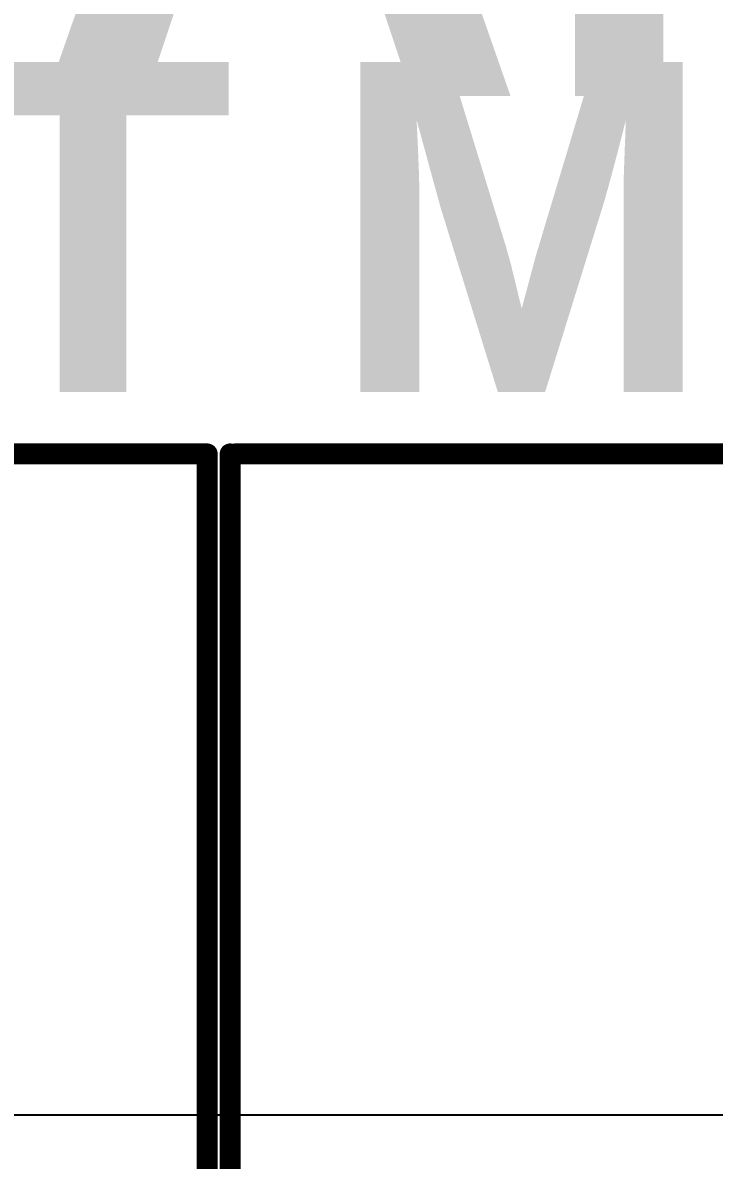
# Model space of a CAD drawing. Header units: inches. Extents: x -11 to 5379, y 0 to 5429.
# Drawn here: x 53.26 to 57.45, y 7.74 to 14.63 of the extents above; entities that cross this region are included whole.
import ezdxf

# ---------------------------------------------------------------- set-up
doc = ezdxf.new("R2010")
doc.units = ezdxf.units.IN
doc.layers.add('GND', color=16, linetype='Continuous')
doc.layers.add('Top Overlay', color=2, linetype='Continuous')
doc.styles.add('Arial_Bold', font='', dxfattribs={"height": 0.2})
doc.styles.get('Arial_Bold').set_extended_font_data('Arial', bold=True)

# ---------------------------------------------------------------- blocks, each defined once
blk = doc.blocks.new('X10ADIWK1DY1006_123')
at = {"layer": 'Top Overlay'}
for points in [[(4.0761, 3.6399, 0.127, 0.127, 0), (7.525, 3.6399, 0.127, 0.127, 0)], [(7.525, -8.38, 0.127, 0.127, 0), (7.525, 3.6399, 0.127, 0.127, 0)]]:
    blk.add_lwpolyline(points, format="xyseb", dxfattribs=at)
blk.add_lwpolyline([(7.4933, 3.6399, 0.0635, 0.0635, 1), (7.5568, 3.6399, 0.0635, 0.0635, 1)], format="xyseb", close=True, dxfattribs=at)
blk.add_lwpolyline([(7.4933, 3.6399, 0.0635, 0.0635, 1), (7.5568, 3.6399, 0.0635, 0.0635, 1)], format="xyseb", close=True, dxfattribs=at)
blk = doc.blocks.new('X10ADIWK1DY1006_124')
at = {"layer": 'Top Overlay'}
for points in [[(-7.525, -8.38, 0.127, 0.127, 0), (-7.525, 3.6399, 0.127, 0.127, 0)], [(-7.493, 3.6399, 0.127, 0.127, 0), (-3.056, 3.6399, 0.127, 0.127, 0)]]:
    blk.add_lwpolyline(points, format="xyseb", dxfattribs=at)
for points in [[(-7.5568, 3.6399, 0.0635, 0.0635, 1), (-7.4933, 3.6399, 0.0635, 0.0635, 1)], [(-7.5248, 3.6399, 0.0635, 0.0635, 1), (-7.4612, 3.6399, 0.0635, 0.0635, 1)]]:
    blk.add_lwpolyline(points, format="xyseb", close=True, dxfattribs=at)

msp = doc.modelspace()

# ---------------------------------------------------------------- linework, layer by layer
at = {"layer": 'GND'}
msp.add_line((57.5794, 8.0085), (50.2927, 8.0085), dxfattribs=at)

# ---------------------------------------------------------------- block references
for name, p in [('X10ADIWK1DY1006_123', (46.8515, 8.3748)), ('X10ADIWK1DY1006_124', (62.0407, 8.3748))]:
    msp.add_blockref(name, p)

# ---------------------------------------------------------------- texts
at = {"layer": 'Top Overlay', "style": 'Arial_Bold'}
for s, height, p in [(' P1    CAN     P2', 2.999999, (39.3265, 14.1826)), ('DAISY OUT', 2, (39.3265, 12.3895)), ('MASTER IN', 2, (55.118, 12.3895))]:
    msp.add_text(s, height=height, dxfattribs=at).set_placement(p)

doc.saveas('drawing.dxf')
